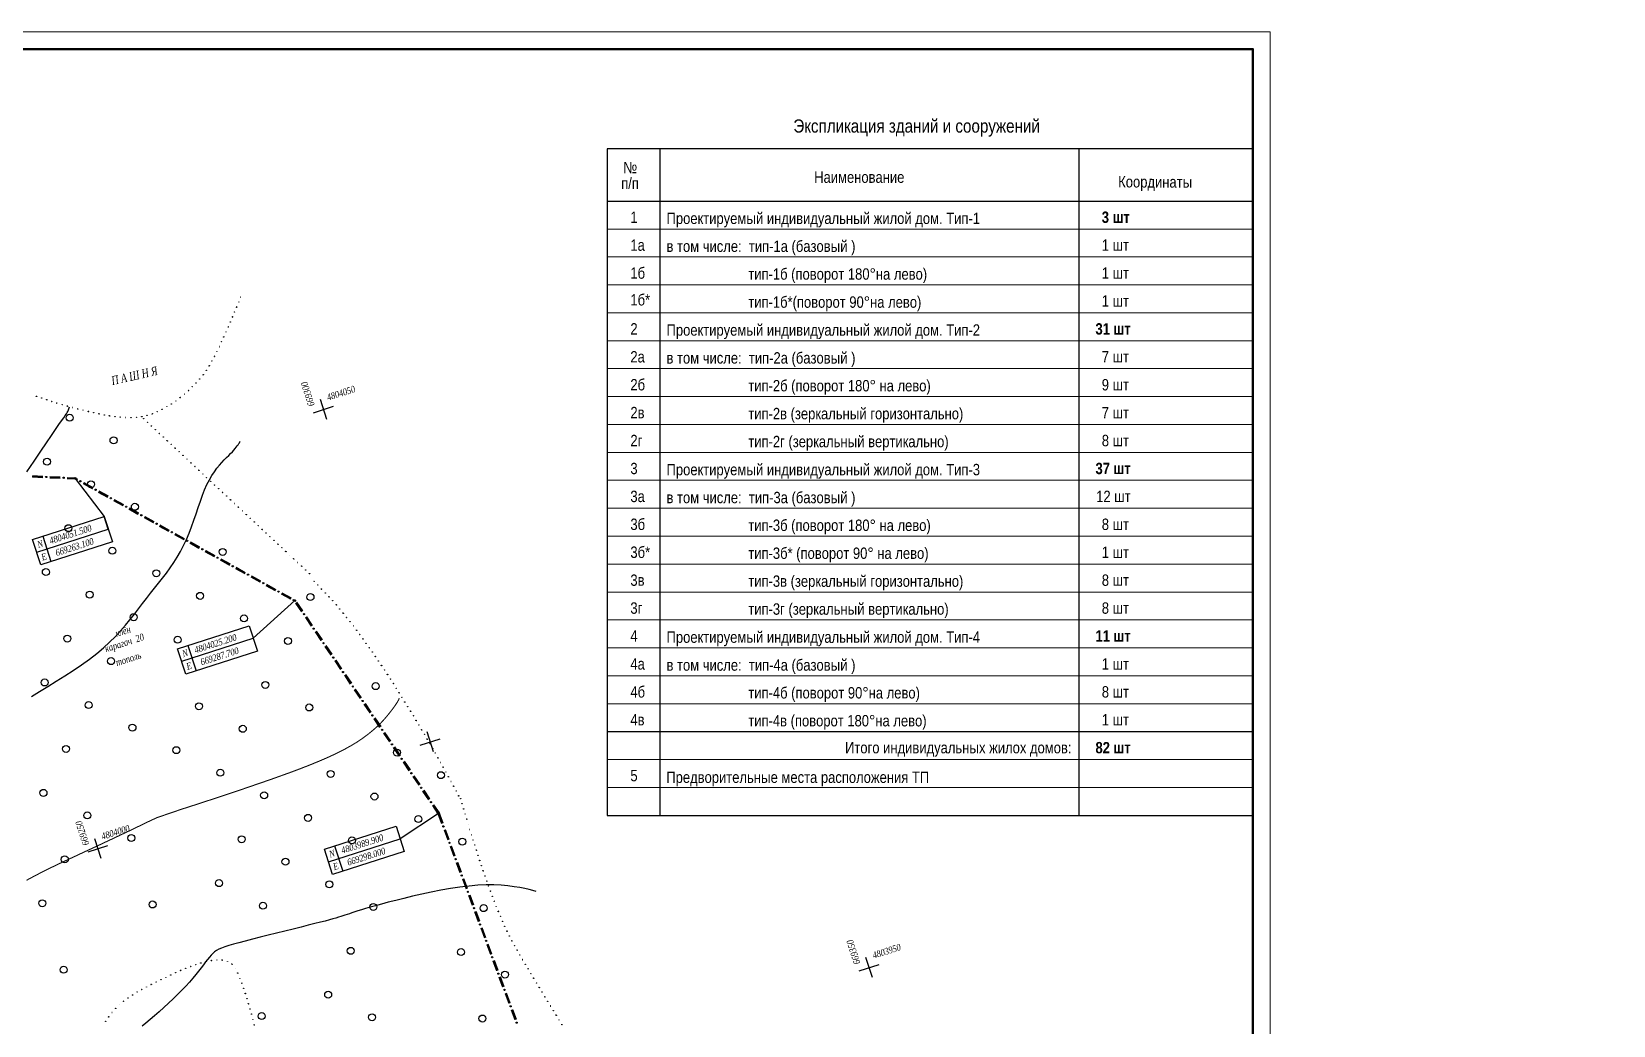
# Model space of a CAD drawing. Header units: millimetres. Extents: x 1353783 to 6492029790, y -7276956 to -512500.
# Drawn here: x 10019964 to 10065292, y -2809293 to -2780831 of the extents above; entities that cross this region are included whole.
import ezdxf

# ---------------------------------------------------------------- set-up
doc = ezdxf.new("R2010")
doc.units = ezdxf.units.MM
doc.linetypes.add('CONTI', pattern=[0])
doc.layers.get('0').update_dxf_attribs({"lineweight": 5})
for name, color, linetype, lineweight in [('A-Wall-Patt', 222, 'Continuous', 40), ('KOLONNY', 7, 'Continuous', 30), ('штамп', 7, 'Continuous', 50)]:
    doc.layers.add(name, color=color, linetype=linetype, lineweight=lineweight)
for name, color, linetype in [('GOR_BUNKNOWN', 212, 'CONTI'), ('GORIZUNKNOWN', 32, 'CONTI'), ('NAD_MРАСТЕНИ', 94, 'CONTI'), ('NAD_MРЕЛЬЕФ', 7, 'CONTI'), ('PI_DTГРАНИЦЫ', 10, 'CONTI'), ('SETKR', 7, 'CONTI'), ('SIT_LГРАНИЦЫ', 10, 'CONTI'), ('SIT_LРЕЛЬЕФ', 7, 'CONTI'), ('ZAPSKРАСТЕНИ', 94, 'CONTI'), ('ГРАНИЦЫ', 7, 'CONTI'), ('РЕЛЬЕФ', 7, 'CONTI')]:
    doc.layers.add(name, color=color, linetype=linetype)
doc.styles.add('SHRFT', font='', dxfattribs={"width": 0.75})
doc.styles.add('основной', font='Arial Narrow.ttf', dxfattribs={"height": 1.5})
doc.styles.get('SHRFT').set_extended_font_data('Times New Roman Cyr', italic=True)

# ---------------------------------------------------------------- blocks, each defined once
blk = doc.blocks.new('BL_333')
at = {"color": 0}
for p, q in [((-3, 0), (3, 0)), ((0, -3), (0, 3))]:
    blk.add_line(p, q, dxfattribs=at)
blk = doc.blocks.new('BL_2004')
at = {"color": 0}
blk.add_circle((0, 0), 1, dxfattribs=at)
blk = doc.blocks.new('оо')
at = {"layer": 'GOR_BUNKNOWN', "color": 9, "true_color": 0xc7c8ca, "const_width": 0.15}
blk.add_lwpolyline([(223057.24, -3431659.91), (223058.38, -3431659.7), (223059.53, -3431659.5), (223060.68, -3431659.32), (223061.82, -3431659.16), (223062.94, -3431659.01), (223064.03, -3431658.87), (223065.09, -3431658.74), (223066.09, -3431658.61), (223067.06, -3431658.49), (223067.97, -3431658.38), (223068.84, -3431658.27), (223069.67, -3431658.16), (223070.46, -3431658.06), (223071.21, -3431657.96), (223071.92, -3431657.87), (223072.59, -3431657.78), (223073.23, -3431657.7), (223073.84, -3431657.61), (223074.41, -3431657.53), (223074.95, -3431657.46), (223075.46, -3431657.39), (223075.93, -3431657.32), (223076.36, -3431657.26), (223076.77, -3431657.21), (223077.13, -3431657.16), (223077.46, -3431657.12), (223077.76, -3431657.08), (223081.49, -3431657.01), (223082.29, -3431657.01), (223083.22, -3431657.01), (223084.25, -3431657.01), (223085.37, -3431657), (223086.58, -3431657), (223087.87, -3431656.98), (223089.21, -3431656.97), (223090.61, -3431656.95), (223092.05, -3431656.92), (223093.52, -3431656.89), (223095, -3431656.86), (223096.49, -3431656.81), (223097.98, -3431656.76), (223099.45, -3431656.69), (223100.9, -3431656.6), (223102.31, -3431656.49), (223103.68, -3431656.36), (223104.98, -3431656.2), (223106.22, -3431656.01), (223107.37, -3431655.78), (223108.44, -3431655.53), (223109.42, -3431655.24), (223110.32, -3431654.93), (223111.13, -3431654.61), (223111.87, -3431654.28), (223112.53, -3431653.95), (223113.12, -3431653.62), (223113.64, -3431653.3), (223114.1, -3431653), (223114.49, -3431652.73), (223114.83, -3431652.49), (223115.12, -3431652.28), (223115.35, -3431652.1), (223115.55, -3431651.94), (223115.7, -3431651.81), (223115.82, -3431651.7), (223115.92, -3431651.6), (223115.99, -3431651.52), (223116.04, -3431651.46), (223116.08, -3431651.41)], dxfattribs=at)
at = {"layer": 'GORIZUNKNOWN', "color": 9, "true_color": 0xc7c8ca}
for points in [[(223075.19, -3431604.23), (223076.66, -3431603.08), (223077.99, -3431602.04), (223079.16, -3431601.12), (223080.15, -3431600.35), (223080.97, -3431599.71), (223081.63, -3431599.19), (223082.16, -3431598.78), (223082.58, -3431598.46), (223082.89, -3431598.21), (223083.12, -3431598.03), (223083.29, -3431597.9), (223083.41, -3431597.8), (223083.5, -3431597.72), (223083.86, -3431597.22)], [(223065.96, -3431635.07), (223067.27, -3431634.75), (223068.63, -3431634.43), (223070.02, -3431634.08), (223071.43, -3431633.72), (223072.82, -3431633.34), (223074.19, -3431632.93), (223075.51, -3431632.5), (223076.76, -3431632.05), (223077.93, -3431631.57), (223079.02, -3431631.07), (223080.05, -3431630.54), (223081.01, -3431630.01), (223081.92, -3431629.46), (223082.78, -3431628.91), (223083.61, -3431628.36), (223084.41, -3431627.81), (223085.2, -3431627.26), (223085.98, -3431626.73), (223086.75, -3431626.21), (223087.52, -3431625.7), (223088.28, -3431625.19), (223089.04, -3431624.67), (223089.79, -3431624.15), (223090.53, -3431623.61), (223091.26, -3431623.05), (223091.97, -3431622.46), (223092.66, -3431621.83), (223093.33, -3431621.16), (223093.99, -3431620.45), (223094.62, -3431619.7), (223095.24, -3431618.92), (223095.84, -3431618.14), (223096.43, -3431617.35), (223097, -3431616.58), (223097.57, -3431615.83), (223098.12, -3431615.11), (223098.66, -3431614.45), (223099.2, -3431613.84), (223099.74, -3431613.3), (223100.26, -3431612.83), (223100.77, -3431612.42), (223101.27, -3431612.06), (223101.75, -3431611.75), (223102.21, -3431611.48), (223102.65, -3431611.24), (223103.06, -3431611.03), (223103.44, -3431610.84), (223103.79, -3431610.66), (223104.1, -3431610.49), (223104.38, -3431610.33), (223104.62, -3431610.18), (223104.84, -3431610.04), (223105.03, -3431609.91), (223105.19, -3431609.78), (223105.33, -3431609.67), (223105.45, -3431609.58), (223105.55, -3431609.49), (223105.63, -3431609.41)], [(223126.3, -3431683.76), (223125.89, -3431683.49), (223125.41, -3431683.19), (223124.85, -3431682.86), (223124.21, -3431682.51), (223123.48, -3431682.14), (223122.68, -3431681.76), (223121.79, -3431681.39), (223120.82, -3431681.03), (223119.76, -3431680.68), (223118.61, -3431680.36), (223117.37, -3431680.08), (223116.07, -3431679.83), (223114.71, -3431679.61), (223113.33, -3431679.42), (223111.94, -3431679.26), (223110.57, -3431679.12), (223109.23, -3431679), (223107.94, -3431678.91), (223106.74, -3431678.83), (223105.63, -3431678.76), (223104.64, -3431678.71), (223103.75, -3431678.67), (223102.97, -3431678.64), (223102.28, -3431678.62), (223101.67, -3431678.61), (223101.13, -3431678.6), (223100.65, -3431678.6), (223100.22, -3431678.6), (223099.84, -3431678.61), (223099.49, -3431678.61), (223099.17, -3431678.62), (223098.85, -3431678.62), (223098.53, -3431678.62), (223098.18, -3431678.62), (223097.79, -3431678.61), (223097.34, -3431678.6), (223096.83, -3431678.58), (223096.22, -3431678.55), (223095.51, -3431678.5), (223094.68, -3431678.45), (223093.72, -3431678.39), (223092.65, -3431678.32), (223091.5, -3431678.24), (223090.29, -3431678.15), (223089.06, -3431678.07), (223087.83, -3431677.98), (223086.63, -3431677.9), (223085.49, -3431677.83), (223084.43, -3431677.77), (223083.48, -3431677.72), (223082.67, -3431677.68), (223081.98, -3431677.67), (223081.39, -3431677.67), (223080.89, -3431677.69), (223080.47, -3431677.74), (223080.1, -3431677.81), (223079.77, -3431677.91), (223079.45, -3431678.04), (223079.15, -3431678.2), (223078.83, -3431678.39), (223078.48, -3431678.62), (223078.09, -3431678.89), (223077.68, -3431679.18), (223077.23, -3431679.49), (223076.74, -3431679.83), (223076.2, -3431680.18), (223075.63, -3431680.55), (223075.01, -3431680.94), (223074.34, -3431681.33), (223073.63, -3431681.72), (223072.86, -3431682.12), (223072.06, -3431682.51), (223071.24, -3431682.9), (223070.41, -3431683.27), (223069.58, -3431683.64), (223068.78, -3431683.98), (223068.01, -3431684.3), (223067.28, -3431684.6), (223066.63, -3431684.86)]]:
    blk.add_lwpolyline(points, dxfattribs=at)
at = {"layer": 'PI_DTГРАНИЦЫ', "color": 9, "true_color": 0xc7c8ca}
for centre in [(223081.49, -3431607.23), (223106.09, -3431633.53), (223116.39, -3431668.83)]:
    blk.add_circle(centre, 0.125, dxfattribs=at)
for p in [(223081.49, -3431607.23), (223106.09, -3431633.53), (223116.39, -3431668.83)]:
    blk.add_point(p, dxfattribs=at)
at = {"layer": 'SIT_LГРАНИЦЫ', "color": 9, "true_color": 0xc7c8ca}
for p, q in [((223075.71, -3431605.16), (223077.11, -3431605.68)), ((223075.72, -3431605.11), (223077.13, -3431605.64)), ((223075.74, -3431605.07), (223077.14, -3431605.6)), ((223075.76, -3431605.03), (223077.16, -3431605.56)), ((223075.77, -3431604.99), (223077.18, -3431605.52)), ((223078.05, -3431606.03), (223079.45, -3431606.56)), ((223078.06, -3431605.99), (223079.47, -3431606.52)), ((223078.08, -3431605.95), (223079.48, -3431606.48)), ((223078.1, -3431605.91), (223079.5, -3431606.44)), ((223078.11, -3431605.87), (223079.52, -3431606.39)), ((223080.39, -3431606.92), (223081.44, -3431607.31)), ((223080.4, -3431606.87), (223081.46, -3431607.27)), ((223080.42, -3431606.83), (223081.49, -3431607.23)), ((223080.44, -3431606.79), (223081.51, -3431607.2)), ((223080.45, -3431606.75), (223081.54, -3431607.16)), ((223081.44, -3431607.31), (223081.67, -3431607.55)), ((223081.46, -3431607.27), (223081.7, -3431607.52)), ((223081.49, -3431607.23), (223081.73, -3431607.49)), ((223081.52, -3431607.19), (223081.77, -3431607.46)), ((223081.54, -3431607.15), (223081.8, -3431607.43)), ((223082.34, -3431608.28), (223083.37, -3431609.38)), ((223082.38, -3431608.25), (223083.4, -3431609.35)), ((223082.41, -3431608.22), (223083.43, -3431609.32)), ((223082.44, -3431608.19), (223083.47, -3431609.28)), ((223082.48, -3431608.16), (223083.5, -3431609.25)), ((223084.05, -3431610.11), (223085.08, -3431611.2)), ((223084.08, -3431610.08), (223085.11, -3431611.17)), ((223084.12, -3431610.05), (223085.14, -3431611.14)), ((223084.15, -3431610.02), (223085.18, -3431611.11)), ((223084.18, -3431609.98), (223085.21, -3431611.08)), ((223085.76, -3431611.93), (223086.79, -3431613.03)), ((223085.8, -3431611.9), (223086.82, -3431613)), ((223085.83, -3431611.87), (223086.85, -3431612.97)), ((223085.86, -3431611.84), (223086.89, -3431612.93)), ((223085.9, -3431611.81), (223086.92, -3431612.9)), ((223087.47, -3431613.76), (223088.5, -3431614.85)), ((223087.5, -3431613.73), (223088.53, -3431614.82)), ((223087.54, -3431613.7), (223088.56, -3431614.79)), ((223087.57, -3431613.67), (223088.6, -3431614.76)), ((223087.6, -3431613.63), (223088.63, -3431614.73)), ((223089.17, -3431615.59), (223090.2, -3431616.69)), ((223089.21, -3431615.56), (223090.23, -3431616.66)), ((223089.24, -3431615.53), (223090.26, -3431616.63)), ((223089.27, -3431615.5), (223090.3, -3431616.59)), ((223089.31, -3431615.47), (223090.33, -3431616.56)), ((223090.88, -3431617.42), (223091.91, -3431618.51)), ((223090.91, -3431617.39), (223091.94, -3431618.48)), ((223090.95, -3431617.36), (223091.97, -3431618.45)), ((223090.98, -3431617.33), (223092.01, -3431618.42)), ((223091.01, -3431617.29), (223092.04, -3431618.39)), ((223092.59, -3431619.24), (223093.62, -3431620.34)), ((223092.63, -3431619.21), (223093.65, -3431620.31)), ((223092.66, -3431619.18), (223093.68, -3431620.28)), ((223092.69, -3431619.15), (223093.72, -3431620.24)), ((223092.73, -3431619.12), (223093.75, -3431620.21)), ((223094.3, -3431621.07), (223095.33, -3431622.16)), ((223094.33, -3431621.04), (223095.36, -3431622.13)), ((223094.37, -3431621.01), (223095.39, -3431622.1)), ((223094.4, -3431620.98), (223095.43, -3431622.07)), ((223094.43, -3431620.94), (223095.46, -3431622.04)), ((223096, -3431622.89), (223097.03, -3431623.99)), ((223096.04, -3431622.86), (223097.06, -3431623.96)), ((223096.07, -3431622.83), (223097.09, -3431623.93)), ((223096.1, -3431622.8), (223097.13, -3431623.89)), ((223096.14, -3431622.77), (223097.16, -3431623.86)), ((223097.71, -3431624.72), (223098.74, -3431625.81)), ((223097.74, -3431624.69), (223098.77, -3431625.78)), ((223097.78, -3431624.66), (223098.8, -3431625.75)), ((223097.81, -3431624.63), (223098.84, -3431625.72)), ((223097.84, -3431624.59), (223098.87, -3431625.69)), ((223099.42, -3431626.54), (223100.45, -3431627.64)), ((223099.46, -3431626.51), (223100.48, -3431627.61)), ((223099.49, -3431626.48), (223100.51, -3431627.58)), ((223099.52, -3431626.45), (223100.55, -3431627.54)), ((223099.56, -3431626.42), (223100.58, -3431627.51)), ((223101.13, -3431628.37), (223102.16, -3431629.46)), ((223101.16, -3431628.34), (223102.19, -3431629.43)), ((223101.2, -3431628.31), (223102.22, -3431629.4)), ((223101.23, -3431628.28), (223102.26, -3431629.37)), ((223101.26, -3431628.24), (223102.29, -3431629.34)), ((223102.83, -3431630.19), (223103.86, -3431631.29)), ((223102.87, -3431630.16), (223103.89, -3431631.26)), ((223102.9, -3431630.13), (223103.92, -3431631.23)), ((223102.93, -3431630.1), (223103.96, -3431631.19)), ((223102.97, -3431630.07), (223103.99, -3431631.16)), ((223104.54, -3431632.02), (223105.57, -3431633.11)), ((223104.57, -3431631.99), (223105.6, -3431633.08)), ((223104.61, -3431631.96), (223105.63, -3431633.05)), ((223104.64, -3431631.93), (223105.67, -3431633.02)), ((223104.67, -3431631.89), (223105.7, -3431632.99)), ((223106.1, -3431633.89), (223106.52, -3431635.33)), ((223106.15, -3431633.87), (223106.57, -3431635.31)), ((223106.19, -3431633.86), (223106.61, -3431635.3)), ((223106.23, -3431633.85), (223106.65, -3431635.29)), ((223106.28, -3431633.83), (223106.7, -3431635.27)), ((223106.8, -3431636.29), (223107.22, -3431637.73)), ((223106.85, -3431636.27), (223107.27, -3431637.71)), ((223106.89, -3431636.26), (223107.31, -3431637.7)), ((223106.93, -3431636.25), (223107.35, -3431637.69)), ((223106.98, -3431636.23), (223107.4, -3431637.67)), ((223107.5, -3431638.69), (223107.92, -3431640.13)), ((223107.55, -3431638.67), (223107.97, -3431640.11)), ((223107.59, -3431638.66), (223108.01, -3431640.1)), ((223107.63, -3431638.65), (223108.05, -3431640.09)), ((223107.68, -3431638.63), (223108.1, -3431640.07)), ((223108.2, -3431641.09), (223108.62, -3431642.53)), ((223108.25, -3431641.07), (223108.67, -3431642.51)), ((223108.29, -3431641.06), (223108.71, -3431642.5)), ((223108.33, -3431641.05), (223108.75, -3431642.49)), ((223108.38, -3431641.03), (223108.8, -3431642.47)), ((223108.9, -3431643.49), (223109.32, -3431644.93)), ((223108.95, -3431643.47), (223109.37, -3431644.91)), ((223108.99, -3431643.46), (223109.41, -3431644.9)), ((223109.03, -3431643.45), (223109.45, -3431644.89)), ((223109.08, -3431643.43), (223109.5, -3431644.87)), ((223109.6, -3431645.89), (223110.02, -3431647.33)), ((223109.65, -3431645.87), (223110.07, -3431647.31)), ((223109.69, -3431645.86), (223110.11, -3431647.3)), ((223109.73, -3431645.85), (223110.15, -3431647.29)), ((223109.78, -3431645.83), (223110.2, -3431647.27)), ((223110.3, -3431648.29), (223110.72, -3431649.73)), ((223110.35, -3431648.27), (223110.77, -3431649.71)), ((223110.39, -3431648.26), (223110.81, -3431649.7)), ((223110.43, -3431648.25), (223110.85, -3431649.69)), ((223110.48, -3431648.23), (223110.9, -3431649.67)), ((223111, -3431650.69), (223111.42, -3431652.13)), ((223111.05, -3431650.67), (223111.47, -3431652.11)), ((223111.09, -3431650.66), (223111.51, -3431652.1)), ((223111.13, -3431650.65), (223111.55, -3431652.09)), ((223111.18, -3431650.63), (223111.6, -3431652.07)), ((223111.7, -3431653.09), (223112.12, -3431654.53)), ((223111.75, -3431653.07), (223112.17, -3431654.51)), ((223111.79, -3431653.06), (223112.21, -3431654.5)), ((223111.83, -3431653.05), (223112.25, -3431654.49)), ((223111.88, -3431653.03), (223112.3, -3431654.47)), ((223112.4, -3431655.49), (223112.82, -3431656.93)), ((223112.45, -3431655.47), (223112.87, -3431656.91)), ((223112.49, -3431655.46), (223112.91, -3431656.9)), ((223112.53, -3431655.45), (223112.95, -3431656.89)), ((223112.58, -3431655.43), (223113, -3431656.87)), ((223113.1, -3431657.89), (223113.52, -3431659.33)), ((223113.15, -3431657.87), (223113.57, -3431659.31)), ((223113.19, -3431657.86), (223113.61, -3431659.3)), ((223113.23, -3431657.85), (223113.65, -3431659.29)), ((223113.28, -3431657.83), (223113.7, -3431659.27)), ((223113.8, -3431660.29), (223114.22, -3431661.73)), ((223113.85, -3431660.27), (223114.27, -3431661.71)), ((223113.89, -3431660.26), (223114.31, -3431661.7)), ((223113.93, -3431660.25), (223114.35, -3431661.69)), ((223113.98, -3431660.23), (223114.4, -3431661.67)), ((223114.5, -3431662.69), (223114.92, -3431664.13)), ((223114.55, -3431662.67), (223114.97, -3431664.11)), ((223114.59, -3431662.66), (223115.01, -3431664.1)), ((223114.63, -3431662.65), (223115.05, -3431664.09)), ((223114.68, -3431662.63), (223115.1, -3431664.07)), ((223115.2, -3431665.09), (223115.62, -3431666.53)), ((223115.25, -3431665.07), (223115.67, -3431666.51)), ((223115.29, -3431665.06), (223115.71, -3431666.5)), ((223115.33, -3431665.05), (223115.75, -3431666.49)), ((223115.38, -3431665.03), (223115.8, -3431666.47)), ((223115.9, -3431667.49), (223116.3, -3431668.86)), ((223115.95, -3431667.47), (223116.35, -3431668.84)), ((223115.99, -3431667.46), (223116.39, -3431668.83)), ((223116.03, -3431667.45), (223116.43, -3431668.82)), ((223116.08, -3431667.43), (223116.48, -3431668.8)), ((223116.3, -3431668.83), (223116.37, -3431670.33)), ((223116.35, -3431668.83), (223116.42, -3431670.33)), ((223116.39, -3431668.83), (223116.46, -3431670.33)), ((223116.43, -3431668.83), (223116.5, -3431670.33)), ((223116.48, -3431668.83), (223116.55, -3431670.32)), ((223116.42, -3431671.33), (223116.49, -3431672.83)), ((223116.46, -3431671.33), (223116.53, -3431672.83)), ((223116.51, -3431671.33), (223116.58, -3431672.83)), ((223116.55, -3431671.33), (223116.62, -3431672.82)), ((223116.6, -3431671.32), (223116.67, -3431672.82)), ((223116.53, -3431673.82), (223116.6, -3431675.32)), ((223116.58, -3431673.82), (223116.65, -3431675.32)), ((223116.62, -3431673.82), (223116.69, -3431675.32)), ((223116.66, -3431673.82), (223116.73, -3431675.32)), ((223116.71, -3431673.82), (223116.78, -3431675.31)), ((223116.65, -3431676.32), (223116.72, -3431677.82)), ((223116.69, -3431676.32), (223116.76, -3431677.82)), ((223116.74, -3431676.32), (223116.81, -3431677.82)), ((223116.78, -3431676.32), (223116.85, -3431677.81)), ((223116.83, -3431676.31), (223116.9, -3431677.81)), ((223116.77, -3431678.82), (223116.84, -3431680.32)), ((223116.82, -3431678.82), (223116.89, -3431680.32)), ((223116.86, -3431678.82), (223116.93, -3431680.32)), ((223116.9, -3431678.82), (223116.97, -3431680.32)), ((223116.95, -3431678.82), (223117.02, -3431680.31)), ((223116.89, -3431681.32), (223116.96, -3431682.82)), ((223116.93, -3431681.32), (223117, -3431682.82)), ((223116.98, -3431681.32), (223117.05, -3431682.82)), ((223117.02, -3431681.32), (223117.09, -3431682.81)), ((223117.07, -3431681.31), (223117.14, -3431682.81)), ((223117, -3431683.81), (223117.07, -3431685.31)), ((223117.05, -3431683.81), (223117.12, -3431685.31)), ((223117.09, -3431683.81), (223117.16, -3431685.31)), ((223117.13, -3431683.81), (223117.2, -3431685.31)), ((223117.18, -3431683.81), (223117.25, -3431685.3)), ((223117.12, -3431686.31), (223117.19, -3431687.81)), ((223117.16, -3431686.31), (223117.23, -3431687.81)), ((223117.21, -3431686.31), (223117.28, -3431687.81)), ((223117.25, -3431686.31), (223117.32, -3431687.8)), ((223117.3, -3431686.3), (223117.37, -3431687.8)), ((223117.23, -3431688.81), (223117.3, -3431690.31)), ((223117.28, -3431688.81), (223117.35, -3431690.31)), ((223117.32, -3431688.81), (223117.39, -3431690.31)), ((223117.36, -3431688.81), (223117.43, -3431690.31)), ((223117.41, -3431688.81), (223117.48, -3431690.3)), ((223117.35, -3431691.31), (223117.42, -3431692.81)), ((223117.39, -3431691.31), (223117.46, -3431692.81)), ((223117.44, -3431691.31), (223117.51, -3431692.81)), ((223117.48, -3431691.31), (223117.55, -3431692.8)), ((223117.53, -3431691.3), (223117.6, -3431692.8)), ((223117.47, -3431693.8), (223117.54, -3431695.3)), ((223117.52, -3431693.8), (223117.59, -3431695.3)), ((223117.56, -3431693.8), (223117.63, -3431695.3)), ((223117.6, -3431693.8), (223117.67, -3431695.3)), ((223117.65, -3431693.8), (223117.72, -3431695.29)), ((223117.59, -3431696.3), (223117.66, -3431697.8)), ((223117.63, -3431696.3), (223117.7, -3431697.8)), ((223117.68, -3431696.3), (223117.75, -3431697.8)), ((223117.72, -3431696.3), (223117.79, -3431697.79)), ((223117.77, -3431696.29), (223117.84, -3431697.79)), ((223117.7, -3431698.8), (223117.77, -3431700.3)), ((223117.75, -3431698.8), (223117.82, -3431700.3)), ((223117.79, -3431698.8), (223117.86, -3431700.3)), ((223117.83, -3431698.8), (223117.9, -3431700.3)), ((223117.88, -3431698.8), (223117.95, -3431700.29))]:
    blk.add_line(p, q, dxfattribs=at)
for centre, radius in [((223077.61, -3431605.78), 0.09), ((223077.61, -3431605.78), 0.04), ((223079.95, -3431606.65), 0.09), ((223079.95, -3431606.65), 0.04), ((223082.07, -3431607.86), 0.09), ((223082.07, -3431607.86), 0.04), ((223083.78, -3431609.68), 0.09), ((223083.78, -3431609.68), 0.04), ((223085.48, -3431611.51), 0.09), ((223085.48, -3431611.51), 0.04), ((223087.2, -3431613.33), 0.09), ((223087.2, -3431613.33), 0.04), ((223088.9, -3431615.16), 0.09), ((223088.9, -3431615.16), 0.04), ((223090.61, -3431616.99), 0.09), ((223090.61, -3431616.99), 0.04), ((223092.31, -3431618.82), 0.09), ((223092.31, -3431618.82), 0.04), ((223094.03, -3431620.64), 0.09), ((223094.03, -3431620.64), 0.04), ((223095.73, -3431622.47), 0.09), ((223095.73, -3431622.47), 0.04), ((223097.44, -3431624.29), 0.09), ((223097.44, -3431624.29), 0.04), ((223099.14, -3431626.12), 0.09), ((223099.14, -3431626.12), 0.04), ((223100.86, -3431627.94), 0.09), ((223100.86, -3431627.94), 0.04), ((223102.56, -3431629.77), 0.09), ((223102.56, -3431629.77), 0.04), ((223104.27, -3431631.59), 0.09), ((223104.27, -3431631.59), 0.04), ((223105.97, -3431633.42), 0.09), ((223105.97, -3431633.42), 0.04), ((223106.75, -3431635.78), 0.09), ((223106.75, -3431635.78), 0.04), ((223107.45, -3431638.18), 0.09), ((223107.45, -3431638.18), 0.04), ((223108.15, -3431640.58), 0.09), ((223108.15, -3431640.58), 0.04), ((223108.85, -3431642.98), 0.09), ((223108.85, -3431642.98), 0.04), ((223109.55, -3431645.38), 0.09), ((223109.55, -3431645.38), 0.04), ((223110.25, -3431647.78), 0.09), ((223110.25, -3431647.78), 0.04), ((223110.95, -3431650.18), 0.09), ((223110.95, -3431650.18), 0.04), ((223111.65, -3431652.58), 0.09), ((223111.65, -3431652.58), 0.04), ((223112.35, -3431654.98), 0.09), ((223112.35, -3431654.98), 0.04), ((223113.05, -3431657.38), 0.09), ((223113.05, -3431657.38), 0.04), ((223113.75, -3431659.78), 0.09), ((223113.75, -3431659.78), 0.04), ((223114.45, -3431662.18), 0.09), ((223114.45, -3431662.18), 0.04), ((223115.15, -3431664.58), 0.09), ((223115.15, -3431664.58), 0.04), ((223115.85, -3431666.98), 0.09), ((223115.85, -3431666.98), 0.04), ((223116.48, -3431670.83), 0.09), ((223116.48, -3431670.83), 0.04), ((223116.6, -3431673.33), 0.09), ((223116.6, -3431673.33), 0.04), ((223116.71, -3431675.82), 0.09), ((223116.71, -3431675.82), 0.04), ((223116.83, -3431678.32), 0.09), ((223116.83, -3431678.32), 0.04), ((223116.95, -3431680.82), 0.09), ((223116.95, -3431680.82), 0.04), ((223117.07, -3431683.32), 0.09), ((223117.07, -3431683.32), 0.04), ((223117.18, -3431685.81), 0.09), ((223117.18, -3431685.81), 0.04), ((223117.3, -3431688.31), 0.09), ((223117.3, -3431688.31), 0.04), ((223117.41, -3431690.81), 0.09), ((223117.41, -3431690.81), 0.04), ((223117.53, -3431693.31), 0.09), ((223117.53, -3431693.31), 0.04), ((223117.65, -3431695.8), 0.09), ((223117.65, -3431695.8), 0.04), ((223117.77, -3431698.3), 0.09), ((223117.77, -3431698.3), 0.04), ((223117.88, -3431700.8), 0.09), ((223117.88, -3431700.8), 0.04)]:
    blk.add_circle(centre, radius, dxfattribs=at)
at = {"layer": 'SIT_LРЕЛЬЕФ', "color": 9, "true_color": 0xc7c8ca}
for centre in [(223111.54, -3431590.36), (223112.01, -3431589.78), (223112.04, -3431589.74), (223109.51, -3431592.72), (223110.01, -3431592.14), (223110.01, -3431592.15), (223110.04, -3431592.1), (223110.52, -3431591.53), (223111.01, -3431590.97), (223111.05, -3431590.93), (223079.79, -3431594.33), (223079.83, -3431594.35), (223080.43, -3431594.8), (223107.95, -3431594.46), (223107.98, -3431594.42), (223108.48, -3431593.86), (223108.99, -3431593.31), (223109.02, -3431593.28), (223081.03, -3431595.25), (223081.07, -3431595.28), (223081.67, -3431595.72), (223082.28, -3431596.17), (223082.33, -3431596.19), (223082.95, -3431596.61), (223083.57, -3431597.03), (223083.61, -3431597.06), (223105.28, -3431597.23), (223105.81, -3431596.71), (223105.84, -3431596.68), (223106.37, -3431596.15), (223106.9, -3431595.61), (223106.93, -3431595.57), (223107.44, -3431595.02), (223084.24, -3431597.46), (223084.87, -3431597.86), (223084.91, -3431597.88), (223085.56, -3431598.28), (223086.2, -3431598.68), (223086.24, -3431598.71), (223086.89, -3431599.09), (223087.53, -3431599.46), (223087.58, -3431599.49), (223102.14, -3431599.53), (223102.18, -3431599.51), (223102.84, -3431599.14), (223103.48, -3431598.74), (223103.51, -3431598.72), (223104.1, -3431598.26), (223104.69, -3431597.77), (223104.73, -3431597.74), (223088.24, -3431599.86), (223088.89, -3431600.2), (223088.93, -3431600.23), (223089.62, -3431600.55), (223090.3, -3431600.86), (223090.35, -3431600.87), (223091.05, -3431601.15), (223091.75, -3431601.39), (223091.79, -3431601.41), (223092.51, -3431601.61), (223093.26, -3431601.73), (223093.31, -3431601.74), (223094.06, -3431601.8), (223094.81, -3431601.81), (223094.85, -3431601.81), (223095.6, -3431601.74), (223096.34, -3431601.63), (223096.4, -3431601.62), (223097.13, -3431601.49), (223097.86, -3431601.31), (223097.9, -3431601.29), (223098.62, -3431601.08), (223099.33, -3431600.83), (223099.37, -3431600.81), (223100.07, -3431600.54), (223100.77, -3431600.25), (223100.81, -3431600.22), (223101.48, -3431599.88), (223093.44, -3431602.1), (223093.81, -3431602.75), (223094.17, -3431603.41), (223094.2, -3431603.45), (223094.57, -3431604.1), (223094.93, -3431604.76), (223094.95, -3431604.81), (223095.32, -3431605.46), (223095.68, -3431606.12), (223095.71, -3431606.16), (223096.08, -3431606.81), (223096.44, -3431607.47), (223096.46, -3431607.51), (223096.83, -3431608.16), (223097.19, -3431608.82), (223097.22, -3431608.87), (223097.59, -3431609.52), (223097.95, -3431610.18), (223097.97, -3431610.22), (223098.34, -3431610.87), (223098.7, -3431611.53), (223098.73, -3431611.57), (223099.1, -3431612.22), (223099.46, -3431612.88), (223099.48, -3431612.93), (223099.85, -3431613.58), (223100.21, -3431614.24), (223100.24, -3431614.28), (223100.61, -3431614.93), (223100.97, -3431615.59), (223101, -3431615.63), (223101.37, -3431616.28), (223101.73, -3431616.94), (223101.75, -3431616.99), (223102.12, -3431617.64), (223102.48, -3431618.3), (223102.51, -3431618.34), (223102.88, -3431618.99), (223103.24, -3431619.65), (223103.26, -3431619.69), (223103.63, -3431620.34), (223103.99, -3431621), (223104.02, -3431621.05), (223104.39, -3431621.7), (223104.75, -3431622.36), (223104.77, -3431622.4), (223105.14, -3431623.05), (223105.5, -3431623.71), (223105.53, -3431623.75), (223105.9, -3431624.4), (223106.26, -3431625.06), (223106.29, -3431625.11), (223106.66, -3431625.76), (223107.02, -3431626.42), (223107.04, -3431626.46), (223107.41, -3431627.11), (223107.77, -3431627.77), (223107.8, -3431627.81), (223108.17, -3431628.46), (223108.53, -3431629.12), (223108.55, -3431629.17), (223108.92, -3431629.82), (223109.28, -3431630.48), (223109.31, -3431630.52), (223109.58, -3431631.75), (223109.91, -3431632.42), (223110.24, -3431633.1), (223110.26, -3431633.14), (223110.59, -3431633.81), (223110.92, -3431634.49), (223110.94, -3431634.53), (223111.27, -3431635.2), (223111.57, -3431635.9), (223111.59, -3431635.94), (223111.86, -3431636.64), (223112.13, -3431637.34), (223112.15, -3431637.39), (223112.42, -3431638.09), (223112.69, -3431638.79), (223112.71, -3431638.83), (223112.98, -3431639.53), (223113.23, -3431640.24), (223113.25, -3431640.28), (223113.48, -3431640.99), (223113.71, -3431641.71), (223113.72, -3431641.76), (223113.95, -3431642.47), (223114.18, -3431643.19), (223114.2, -3431643.23), (223114.43, -3431643.94), (223114.65, -3431644.66), (223114.66, -3431644.71), (223114.86, -3431645.43), (223115.07, -3431646.15), (223115.09, -3431646.2), (223115.29, -3431646.92), (223115.5, -3431647.64), (223115.51, -3431647.7), (223115.71, -3431648.42), (223115.92, -3431649.14), (223115.93, -3431649.19), (223116.11, -3431649.92), (223116.29, -3431650.65), (223116.3, -3431650.7), (223116.48, -3431651.43), (223116.66, -3431652.16), (223116.68, -3431652.2), (223116.86, -3431652.93), (223117.04, -3431653.66), (223117.06, -3431653.7), (223117.24, -3431654.43), (223117.4, -3431655.16), (223117.41, -3431655.21), (223117.58, -3431655.94), (223117.74, -3431656.67), (223117.76, -3431656.72), (223117.93, -3431657.45), (223118.09, -3431658.18), (223118.1, -3431658.23), (223118.26, -3431658.96), (223118.42, -3431659.7), (223118.43, -3431659.74), (223118.58, -3431660.47), (223118.74, -3431661.21), (223118.75, -3431661.26), (223118.9, -3431661.99), (223119.04, -3431662.73), (223119.05, -3431662.78), (223119.2, -3431663.52), (223119.34, -3431664.25), (223119.35, -3431664.3), (223119.5, -3431665.04), (223119.64, -3431665.78), (223119.65, -3431665.82), (223119.78, -3431666.56), (223119.91, -3431667.31), (223119.91, -3431667.35), (223120, -3431669.3), (223120.01, -3431669.35), (223120.02, -3431668.55), (223120.04, -3431667.8), (223119.95, -3431671.65), (223119.97, -3431670.9), (223119.98, -3431670.85), (223119.99, -3431670.1), (223119.93, -3431673.2), (223119.93, -3431673.95), (223119.93, -3431674), (223119.94, -3431672.4), (223119.94, -3431672.45), (223119.93, -3431674.75), (223119.93, -3431675.5), (223119.93, -3431675.55), (223119.94, -3431676.3), (223075.85, -3431678.85), (223075.9, -3431678.85), (223076.65, -3431678.82), (223077.39, -3431678.82), (223077.44, -3431678.83), (223078.19, -3431678.86), (223119.94, -3431677.1), (223119.95, -3431677.05), (223119.95, -3431677.85), (223119.96, -3431678.6), (223119.96, -3431678.65), (223064.48, -3431680.96), (223065.18, -3431680.67), (223065.23, -3431680.65), (223065.94, -3431680.41), (223066.66, -3431680.2), (223066.7, -3431680.19), (223067.43, -3431680), (223068.16, -3431679.84), (223068.21, -3431679.82), (223068.95, -3431679.7), (223069.69, -3431679.57), (223069.74, -3431679.56), (223070.48, -3431679.45), (223071.23, -3431679.35), (223071.27, -3431679.34), (223072.01, -3431679.24), (223072.76, -3431679.13), (223072.81, -3431679.13), (223073.55, -3431679.04), (223074.3, -3431678.96), (223074.36, -3431678.96), (223075.11, -3431678.89), (223078.94, -3431678.95), (223078.98, -3431678.96), (223079.72, -3431679.12), (223080.42, -3431679.35), (223080.47, -3431679.38), (223081.12, -3431679.76), (223081.58, -3431680.33), (223081.62, -3431680.38), (223081.85, -3431681.08), (223119.98, -3431679.4), (223120.01, -3431680.15), (223120.01, -3431680.2), (223120.03, -3431680.95), (223061.88, -3431682.62), (223062.46, -3431682.14), (223062.5, -3431682.11), (223063.12, -3431681.68), (223063.77, -3431681.31), (223063.81, -3431681.29), (223082, -3431681.81), (223082, -3431681.87), (223082.06, -3431682.62), (223082.12, -3431683.36), (223120.07, -3431681.7), (223120.07, -3431681.75), (223120.11, -3431682.5), (223120.14, -3431683.29), (223120.15, -3431683.25), (223082.12, -3431683.41), (223082.13, -3431684.16), (223082.14, -3431684.91), (223082.15, -3431684.96), (223120.18, -3431684.04), (223120.25, -3431684.79), (223120.25, -3431684.85), (223120.31, -3431685.6), (223082.09, -3431687.26), (223082.11, -3431686.51), (223082.12, -3431686.46), (223082.14, -3431685.71), (223120.38, -3431686.34), (223120.38, -3431686.39), (223120.46, -3431687.13), (223120.57, -3431687.88), (223120.57, -3431687.93), (223081.99, -3431689.56), (223081.99, -3431689.6), (223082.03, -3431688.81), (223082.07, -3431688.01), (223082.07, -3431688.06), (223120.67, -3431688.67), (223120.81, -3431689.4), (223120.81, -3431689.45), (223120.96, -3431690.19), (223121.11, -3431690.92), (223121.12, -3431690.97), (223121.27, -3431691.71), (223121.44, -3431692.44), (223121.45, -3431692.49), (223121.62, -3431693.22), (223121.79, -3431693.95), (223121.8, -3431694), (223121.97, -3431694.73), (223122.14, -3431695.46), (223122.15, -3431695.51), (223122.32, -3431696.24), (223122.49, -3431696.97), (223122.51, -3431697.01), (223122.69, -3431697.74), (223122.86, -3431698.47), (223122.87, -3431698.52), (223123.05, -3431699.25), (223123.22, -3431699.98), (223123.23, -3431700.03), (223123.41, -3431700.76), (223123.59, -3431701.49), (223123.61, -3431701.54), (223123.79, -3431702.27), (223123.97, -3431703), (223123.98, -3431703.04)]:
    blk.add_circle(centre, 0.02, dxfattribs=at)
at = {"layer": 'ГРАНИЦЫ', "color": 9, "linetype": 'CONTI', "true_color": 0xc7c8ca}
for p, q in [((223081.49, -3431607.23), (223083.79, -3431613.7)), ((223073.01, -3431613.7), (223083.79, -3431613.7)), ((223073.01, -3431617.51), (223073.01, -3431613.7)), ((223074.55, -3431613.7), (223074.55, -3431617.51)), ((223083.79, -3431615.61), (223083.79, -3431613.7)), ((223083.79, -3431613.7), (223083.79, -3431617.51)), ((223073.01, -3431615.61), (223083.79, -3431615.61)), ((223083.79, -3431617.51), (223073.01, -3431617.51)), ((223088.01, -3431634.95), (223098.79, -3431634.95)), ((223088.01, -3431638.76), (223088.01, -3431634.95)), ((223089.55, -3431634.95), (223089.55, -3431638.76)), ((223106.09, -3431633.53), (223098.79, -3431636.85)), ((223098.79, -3431634.95), (223098.79, -3431638.76)), ((223088.01, -3431636.85), (223098.79, -3431636.85)), ((223098.79, -3431638.76), (223088.01, -3431638.76)), ((223099.27, -3431668.7), (223110.04, -3431668.7)), ((223099.27, -3431672.51), (223099.27, -3431668.7)), ((223100.8, -3431668.7), (223100.8, -3431672.51)), ((223110.04, -3431668.7), (223110.04, -3431672.51)), ((223116.39, -3431668.83), (223110.04, -3431670.61)), ((223099.27, -3431670.61), (223110.04, -3431670.61)), ((223110.04, -3431672.51), (223099.27, -3431672.51))]:
    blk.add_line(p, q, dxfattribs=at)
for centre in [(223081.49, -3431607.23), (223106.09, -3431633.53), (223116.39, -3431668.83)]:
    blk.add_circle(centre, 0.125, dxfattribs=at)
at = {"layer": 'SETKR', "color": 9, "true_color": 0xc7c8ca, "xscale": 0.5000000000000001, "yscale": 0.5000000000000001, "zscale": 0.5000000000000001}
for p in [(223118.39, -3431608.73), (223068.39, -3431658.73), (223118.39, -3431658.73), (223168.39, -3431708.73)]:
    blk.add_blockref('BL_333', p, dxfattribs=at)
at = {"layer": 'ZAPSKРАСТЕНИ', "color": 9, "true_color": 0xc7c8ca, "xscale": 0.5000000000000001, "yscale": 0.5000000000000001, "zscale": 0.5000000000000001}
for p in [(223083.39, -3431598.73), (223078.39, -3431603.73), (223088.39, -3431603.73), (223083.39, -3431608.73), (223078.39, -3431613.73), (223088.39, -3431613.73), (223073.39, -3431618.73), (223083.39, -3431618.73), (223078.39, -3431623.73), (223088.39, -3431623.73), (223098.39, -3431623.73), (223073.39, -3431628.73), (223083.39, -3431628.73), (223093.39, -3431628.73), (223068.39, -3431633.73), (223078.39, -3431633.73), (223088.39, -3431633.73), (223098.39, -3431633.73), (223108.39, -3431633.73), (223073.39, -3431638.73), (223103.39, -3431638.73), (223068.39, -3431643.73), (223078.39, -3431643.73), (223088.39, -3431643.73), (223098.39, -3431643.73), (223063.39, -3431648.73), (223083.39, -3431648.73), (223093.39, -3431648.73), (223103.39, -3431648.73), (223113.39, -3431648.73), (223068.39, -3431653.73), (223088.39, -3431653.73), (223063.39, -3431658.73), (223073.39, -3431658.73), (223093.39, -3431658.73), (223103.39, -3431658.73), (223113.39, -3431658.73), (223058.39, -3431663.73), (223088.39, -3431663.73), (223098.39, -3431663.73), (223108.39, -3431663.73), (223118.39, -3431663.73), (223073.39, -3431668.73), (223083.39, -3431668.73), (223093.39, -3431668.73), (223103.39, -3431668.73), (223113.39, -3431668.73), (223058.39, -3431673.73), (223088.39, -3431673.73), (223098.39, -3431673.73), (223118.39, -3431673.73), (223103.39, -3431678.73), (223098.39, -3431683.73), (223118.39, -3431683.73), (223083.39, -3431688.73), (223093.39, -3431688.73), (223113.39, -3431688.73), (223098.39, -3431693.73), (223118.39, -3431693.73), (223113.39, -3431698.73)]:
    blk.add_blockref('BL_2004', p, dxfattribs=at)
at = {"layer": 'NAD_MРАСТЕНИ', "color": 9, "true_color": 0xc7c8ca, "style": 'SHRFT', "width": 0.75}
for s, p in [('клён', (223080.21, -3431630.67)), ('карагач  20', (223078.09, -3431632.3)), ('тополь', (223078.97, -3431634.67))]:
    blk.add_text(s, height=1, dxfattribs=at).set_placement(p)
at = {"layer": 'NAD_MРЕЛЬЕФ', "color": 9, "true_color": 0xc7c8ca, "style": 'SHRFT', "width": 0.75}
blk.add_text('П А Ш Н Я', height=1.25, rotation=355, dxfattribs=at).set_placement((223090.66, -3431596.16))
at = {"layer": 'ГРАНИЦЫ', "color": 9, "true_color": 0xc7c8ca, "style": 'SHRFT', "width": 0.75}
for s, p in [('N', (223073.43, -3431615.13)), ('4804051.500', (223075.25, -3431615.13)), ('E', (223073.43, -3431617.03)), (' 669263.100', (223075.25, -3431617.03)), ('N', (223088.43, -3431636.38)), ('4804025.200', (223090.25, -3431636.38)), ('E', (223088.43, -3431638.28)), (' 669287.700', (223090.25, -3431638.28)), ('N', (223099.68, -3431670.13)), ('4803989.900', (223101.5, -3431670.13)), ('E', (223099.68, -3431672.03)), (' 669298.000', (223101.5, -3431672.03))]:
    blk.add_text(s, height=0.95, dxfattribs=at).set_placement(p)
at = {"layer": 'РЕЛЬЕФ', "color": 9, "true_color": 0xc7c8ca, "style": 'SHRFT', "width": 0.75}
for s, p in [('669300', (223117.39, -3431607.73)), ('669250', (223067.39, -3431657.73)), ('669350', (223167.39, -3431707.73))]:
    blk.add_text(s, height=0.95, rotation=90, dxfattribs=at).set_placement(p)
for s, p in [('4804050', (223119.39, -3431607.73)), ('4804000', (223069.39, -3431657.73)), ('4803950', (223169.39, -3431707.73))]:
    blk.add_text(s, height=0.95, dxfattribs=at).set_placement(p)

msp = doc.modelspace()

# ---------------------------------------------------------------- linework, layer by layer
for points in [[(10036462, -2786484), (10054962, -2786484)], [(10036462, -2787284), (10054962, -2787284)], [(10036462, -2788084), (10054962, -2788084)], [(10036462, -2788883), (10054962, -2788883)], [(10036462, -2789683), (10054962, -2789683)], [(10036462, -2790483), (10054962, -2790483)], [(10036462, -2791283), (10054962, -2791283)], [(10036462, -2792082), (10054962, -2792082)], [(10036462, -2792882), (10054962, -2792882)], [(10036462, -2793682), (10054962, -2793682)], [(10036462, -2794482), (10054962, -2794482)], [(10036462, -2795281), (10054962, -2795281)], [(10036462, -2796081), (10054962, -2796081)], [(10036462, -2796881), (10054962, -2796881)], [(10036462, -2797680), (10054962, -2797680)], [(10036462, -2798480), (10054962, -2798480)], [(10036462, -2799280), (10054962, -2799280)], [(10036462, -2800080), (10054962, -2800080)], [(10036462, -2800879), (10054962, -2800879)], [(10036462, -2801679), (10054962, -2801679)], [(10036462, -2802479), (10054962, -2802479)]]:
    msp.add_lwpolyline(points)
at = {"layer": 'KOLONNY', "lineweight": 30}
for p, q in [((10054962, -2784184), (10036462, -2784184)), ((10054962, -2784184), (10036462, -2784184)), ((10054962, -2784184), (10036462, -2784184)), ((10054962, -2784184), (10036462, -2784184)), ((10036462, -2784184), (10036462, -2803279)), ((10037962, -2784184), (10037962, -2803279)), ((10049971, -2784184), (10049971, -2803279))]:
    msp.add_line(p, q, dxfattribs=at)
for points in [[(10036462, -2785684), (10054962, -2785684)], [(10036462, -2785684), (10054962, -2785684)], [(10036462, -2785684), (10054962, -2785684)], [(10036462, -2785684), (10054962, -2785684)], [(10036462, -2800879), (10054962, -2800879)], [(10036462, -2803279), (10054962, -2803279)]]:
    msp.add_lwpolyline(points, dxfattribs=at)
at = {"layer": 'штамп', "linetype": 'Continuous', "lineweight": 18}
msp.add_lwpolyline([(10055462, -2780831), (9936562, -2780831), (9936562, -2864931), (10055462, -2864931)], close=True, dxfattribs=at)
at = {"layer": 'штамп', "linetype": 'Continuous', "lineweight": 50}
msp.add_lwpolyline([(9938562, -2781331), (10054962, -2781331), (10054962, -2864431), (9938562, -2864431)], close=True, dxfattribs=at)

# ---------------------------------------------------------------- block references
at = {"layer": 'РЕЛЬЕФ', "color": 240, "lineweight": 30, "true_color": 0xed1f24, "xscale": 200.0000000000001, "yscale": 200.0000000000001, "zscale": 200.0000000000001, "rotation": 17.80578495452471}
msp.add_blockref('оо', (-242329121, 637008728), dxfattribs=at)

# ---------------------------------------------------------------- texts
at = {"char_height": 325, "attachment_point": 1, "style": 'основной'}
for s, insert, width in [('№', (10036919, -2784560), 9186.52), ('Наименование', (10042390, -2784836), 9186.52), ('п/п', (10036859, -2785012), 9186.52), ('1', (10037123, -2785982), 9186.52), ('Проектируемый индивидуальный жилой дом. Тип-1', (10038158, -2786015), 12841.8), ('{\\fArial Narrow|b1|i0|c204|p34;3 шт}', (10050632, -2785982), 9186.52), ('1а', (10037123, -2786782), 9186.52), ('1 шт', (10050632, -2786782), 9186.52), ('в том числе:  тип-1а (базовый )', (10038158, -2786814), 12841.8), ('1б', (10037123, -2787582), 9186.52), ('тип-1б (поворот 180%%Dна лево)', (10040502, -2787610), 12841.8), ('1 шт', (10050632, -2787582), 9186.52), ('1б*', (10037123, -2788349), 9186.52), ('тип-1б*(поворот 90%%Dна лево)', (10040502, -2788414), 12841.8), ('1 шт', (10050632, -2788381), 9186.52), ('2', (10037123, -2789181), 9186.52), ('Проектируемый индивидуальный жилой дом. Тип-2', (10038158, -2789214), 12841.8), ('{\\fArial Narrow|b1|i0|c204|p34;31 шт}', (10050451, -2789181), 9186.52), ('2а', (10037123, -2789981), 9186.52), ('в том числе:  тип-2а (базовый )', (10038158, -2790013), 12841.8), ('7 шт', (10050632, -2789981), 9186.52), ('2б', (10037123, -2790781), 9186.52), ('тип-2б (поворот 180%%D на лево)', (10040502, -2790809), 12841.8), ('9 шт', (10050632, -2790781), 9186.52), ('2в', (10037123, -2791580), 9186.52), ('тип-2в (зеркальный горизонтально)', (10040502, -2791608), 12841.8), ('7 шт', (10050632, -2791580), 9186.52), ('2г', (10037123, -2792380), 9186.52), ('тип-2г (зеркальный вертикально)', (10040502, -2792408), 12841.8), ('8 шт', (10050632, -2792380), 9186.52), ('3', (10037123, -2793180), 9186.52), ('Проектируемый индивидуальный жилой дом. Тип-3', (10038158, -2793212), 12841.8), ('{\\fArial Narrow|b1|i0|c204|p34;37 шт}', (10050451, -2793180), 9186.52), ('3а', (10037123, -2793980), 9186.52), ('в том числе:  тип-3а (базовый )', (10038158, -2794012), 12841.8), ('12 шт', (10050472, -2793980), 9186.52), ('3б', (10037123, -2794779), 9186.52), ('тип-3б (поворот 180%%D на лево)', (10040502, -2794807), 12841.8), ('8 шт', (10050632, -2794779), 9186.52), ('3б*', (10037123, -2795579), 9186.52), ('тип-3б* (поворот 90%%D на лево)', (10040502, -2795607), 12841.8), ('1 шт', (10050632, -2795579), 9186.52), ('3в', (10037123, -2796379), 9186.52), ('тип-3в (зеркальный горизонтально)', (10040502, -2796407), 12841.8), ('8 шт', (10050632, -2796379), 9186.52), ('3г', (10037123, -2797178), 9186.52), ('тип-3г (зеркальный вертикально)', (10040502, -2797206), 12841.8), ('8 шт', (10050632, -2797178), 9186.52), ('4', (10037123, -2797978), 9186.52), ('Проектируемый индивидуальный жилой дом. Тип-4', (10038158, -2798011), 12841.8), ('{\\fArial Narrow|b1|i0|c204|p34;11 шт}', (10050451, -2797978), 9186.52), ('4а', (10037123, -2798778), 9186.52), ('в том числе:  тип-4а (базовый )', (10038158, -2798810), 12841.8), ('1 шт', (10050632, -2798778), 9186.52), ('4б', (10037123, -2799578), 9186.52), ('тип-4б (поворот 90%%Dна лево)', (10040502, -2799606), 12841.8), ('8 шт', (10050632, -2799578), 9186.52), ('4в', (10037123, -2800377), 9186.52), ('1 шт', (10050632, -2800377), 9186.52), ('тип-4в (поворот 180%%Dна лево)', (10040502, -2800405), 12841.8), ('Итого индивидуальных жилох домов:', (10043274, -2801177), 9186.52), ('{\\fArial Narrow|b1|i0|c204|p34;82 шт}', (10050451, -2801177), 9186.52), ('5', (10037123, -2801977), 9186.52), ('Предворительные места расположения ТП ', (10038151, -2802024), 9186.52)]:
    msp.add_mtext(s, dxfattribs=dict(at, insert=insert, width=width))
at = {"insert": (10051103, -2784966), "char_height": 325, "width": 9186.52, "attachment_point": 1, "rotation": 359.7117, "style": 'основной'}
msp.add_mtext('Координаты', dxfattribs=at)
at = {"layer": 'A-Wall-Patt', "color": 0, "insert": (10045326, -2783590), "char_height": 380, "width": 33299, "attachment_point": 5, "style": 'основной'}
msp.add_mtext('Экспликация зданий и сооружений ', dxfattribs=at)

doc.saveas('drawing.dxf')
